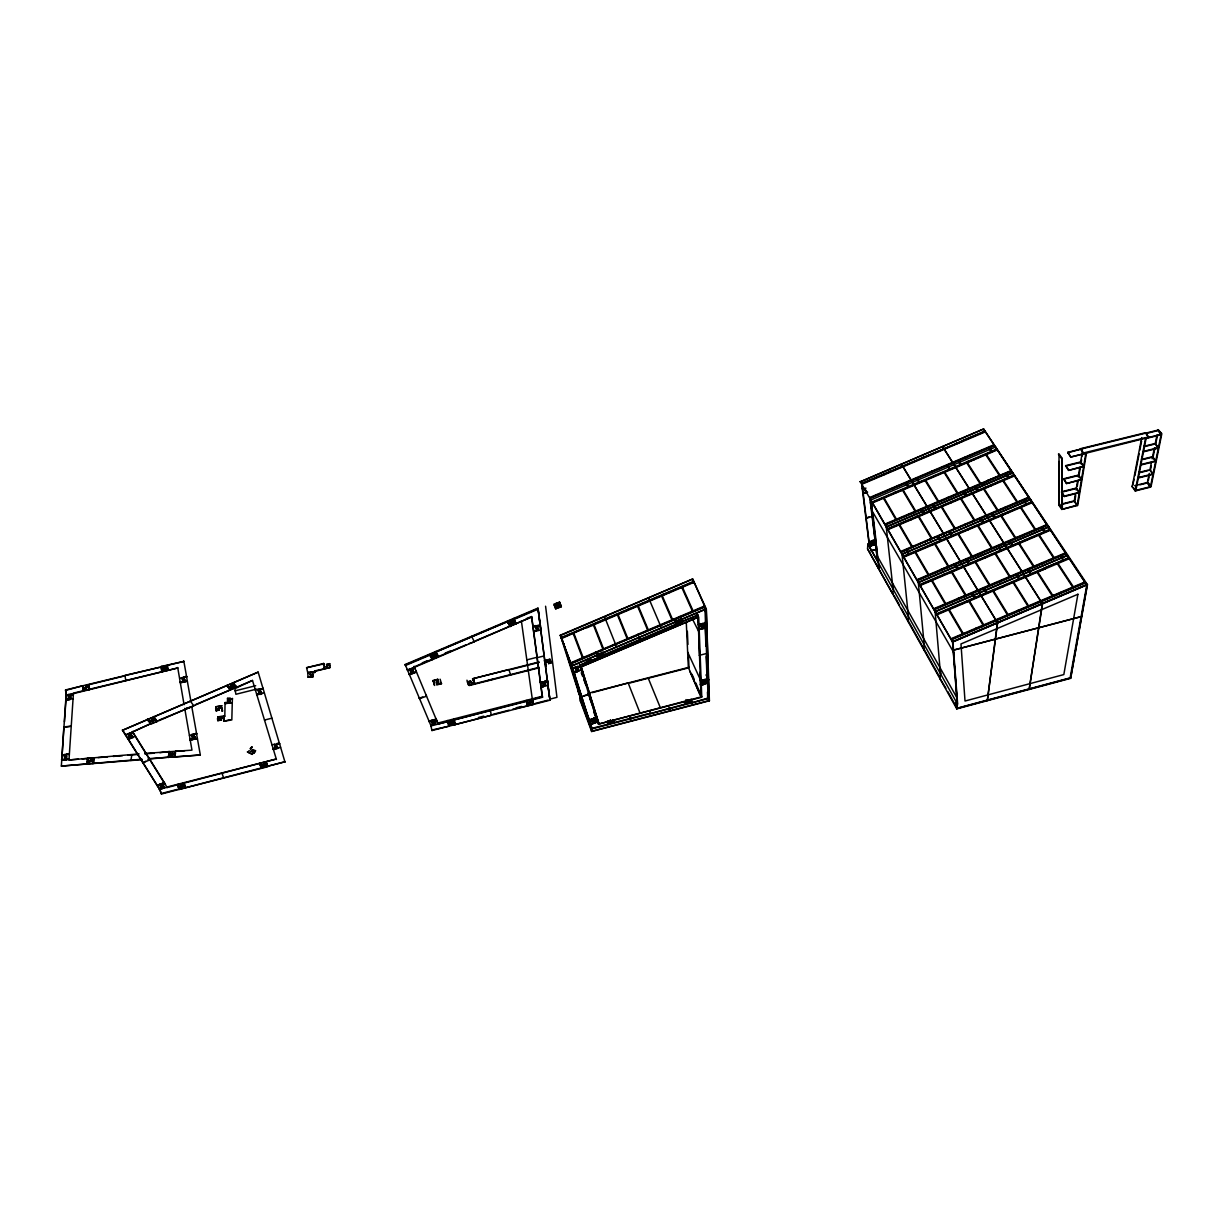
<?xml version="1.0" encoding="UTF-8"?>
<svg xmlns="http://www.w3.org/2000/svg" width="1223" height="1223" viewBox="0 0 1223 1223"><rect width="100%" height="100%" fill="white"/><g stroke="black" fill="none" stroke-linecap="round" stroke-linejoin="round"><path stroke-width="1.5" d="M224.803 716.235L217.954 716.831L224.803 716.235L225.063 702.568L227.386 702.354L227.463 703.301L225.154 703.515L230.459 702.522M227.386 702.354L227.463 703.301M228.411 699.189L228.472 700.978L227.524 701.069L227.509 698.348L232.477 698.853L227.509 698.348M229.16 700.917L230.107 700.825L229.16 700.917L229.114 699.128M230 700.351L230.031 703.057L230.107 700.825M230.077 698.119L230.153 699.067M229.863 719.766L223.748 721.249L231.82 719.95L232.385 698.364M983.644 428.983L860.273 481.801L983.644 428.983L1087.476 584.716L1070.645 678.337L956.799 708.866L867.55 548.867L867.826 544.082L878.573 562.519L877.885 567.655M879.261 569.092L879.459 565.897M78.41 759.208L68.992 759.957L73.365 694.267C71.27 692.524 69.558 696.346 73.334 694.725L73.411 693.609L177.855 667.941L73.227 693.166L73.334 694.74L68.381 694.542L68.412 697.324M70.108 695.719L69.237 695.383L69.237 698.547L69.833 696.621L70.934 696.942M66.684 756.655L65.721 756.792L66.684 756.655L66.699 759.575L61.593 759.391L61.746 760.339L69.054 759.223L63.565 760.064M64.253 754.56C64.651 758.122 64.681 758.627 64.253 754.56L69.375 754.239M67.036 754.606L66.852 754.163M64.437 721.86L66.287 695.306L65.553 689.94L183.924 661.383L161.589 666.382L162.032 668.385M68.091 698.73C69.252 700.611 66.225 697.171 65.996 699.541M65.109 758.795L65.828 755.34L65.813 758.688L64.926 758.367L65.813 758.688M69.237 698.547L69.237 695.383M65.629 758.26L65.828 755.34M69.91 698.44L69.925 695.276M142.143 759.636L61.349 766.087L66.103 694.878L69.833 694.802L66.302 695.337M61.884 758.336L63.871 726.875L71.24 726.217L65.859 727.043M892.729 594.21L893.463 589.089M908.016 621.559L908.414 616.53L902.008 554.065L1030.576 499.504L902.467 554.218M923.732 649.703L924.191 644.689L918.305 582.362L1048.86 526.96L918.763 582.5M939.937 678.689L940.456 673.69L935.106 611.531L1067.71 555.288L935.564 611.683M955.591 705.656L955.958 702.476M956.799 708.866L957.364 703.882L952.686 641.999L860.182 481.495M997.433 622.614L987.313 700.687L997.616 622.904L901.336 463.991L997.341 622.599M173.972 754.591C168.132 750.57 169.37 758.581 173.895 753.628M174.109 756.64L174.385 754.836L175.225 755.218L174.369 754.836M192.164 737.301L191.598 734.488L196.536 733.739L200.327 754.988L174.95 757.022L175.592 750.998L184.765 750.708M169.89 751.9L169.63 753.689L169.08 751.518L159.877 752.695M169.752 751.457L168.805 753.307M170.119 754.912L170.043 753.934M175.5 753.23L172.061 753.047L171.939 755.478L171.847 754.713M172 755.157L171.908 754.316M169.08 751.518L168.422 757.541M1042.348 603.52L1029.155 689.466L1042.546 603.81L942.49 446.487L1042.241 603.551M1059.515 504.549L1062.344 509.288L1077.723 505.42L1086.528 452.693M1066.441 483.544L1063.567 478.805L1078.533 475.074L1081.514 479.324L1066.441 483.544L1081.438 479.798M1068.535 470.396L1065.63 465.657L1080.704 461.927L1083.7 466.177L1068.535 470.396L1083.624 466.651M1070.66 457.066L1067.725 452.327L1157.967 430.114L1161.162 434.287L1070.66 457.066L1085.856 453.32M1062.359 509.227L1062.023 458.197L1059.026 453.932L1058.873 505.16L1061.778 509.425L1077.218 505.099L1074.283 500.849L1061.365 504.09M1076.316 488.512L1079.282 492.777L1064.377 496.492L1062.512 493.19M1080.505 448.703L1083.456 453.443L1080.505 448.703L1145.554 432.713L1148.642 437.375L1145.554 432.713M1075.445 493.771L1074.207 501.308L1077.142 505.558L1085.932 452.831M1076.072 490.01L1077.616 480.593M1078.243 476.832L1079.787 467.415M1080.413 463.655L1082.279 452.357M1082.89 448.581L1067.648 452.8M1075.72 495.514L1074.788 501.17L1061.289 504.549M1077.28 486.097L1078.212 480.456M1078.824 476.68L1080.383 467.278M1080.994 463.502L1081.621 459.741M1082.248 455.98L1082.859 452.204M1070.125 677.909L1086.804 584.961L995.705 447.373M1070.645 678.337L1087.293 584.426M94.354 757.924L93.345 763.534L92.81 761.348C92.474 766.286 92.367 760.064 93.667 761.73M90.212 761.562C83.286 761.042 90.364 763.978 90.349 760.828L92.444 761.103M92.26 760.675L88.53 760.446L88.606 761.409M92.81 761.348L92.658 763.595M87.49 760.247L87.811 758.459M87.628 758.015L86.787 764.069M88.316 757.97L88.163 760.202L87.307 759.819M1135.892 490.347L1151.057 486.54L1161.85 433.661L1158.074 429.625L1161.269 433.798L1150.384 487.151L1135.234 490.958L1132.177 486.754L1141.732 437.574M1134.164 479.324L1132.177 486.754M1134.883 475.686L1139.133 453.825M1139.836 450.186L1141.609 441.075M1135.234 490.958L1145.599 438.124M1146.196 437.972L1135.8 490.805L1133.767 488.023M1150.384 487.151L1147.312 482.963L1149.238 473.393M1151.439 462.447L1149.895 470.136L1152.999 474.325L1138.323 477.994M1152.188 458.808L1154.39 447.863M1155.124 444.209L1156.958 435.098M1160 433.385L1157.967 430.114M1148.336 480.532L1149.07 476.894M1150.553 469.601L1151.286 465.948M1153.121 456.836L1154.971 447.725M1155.704 444.071L1157.539 434.96M252.183 754.362L253.436 752.298L252.183 754.362L247.306 751.931L252.045 753.918M255.531 750.723L254.124 752.971L255.531 750.723L252.886 749.607L252.458 750.708M250.256 748.507C254.751 745.113 249.202 749.454 250.944 749.164M250.394 748.935L251.648 746.886M250.807 748.736L252.183 747.115M251.495 751.855L251.907 750.754L254.017 751.365L252.32 750.265M269.396 765.766L284.944 761.776L161.451 794.017L159.693 789.462L122.499 730.299L258.16 672.115L263.037 688.595L257.808 689.359L258.619 692.157C260.759 691.026 257.839 688.839 259.979 693.227L260.591 692.539L259.979 693.227M122.499 730.299L258.16 672.115M228.013 686.822L229.297 688.962L232.523 687.586L231.223 685.461L234.434 684.1L231.208 685.476L234.419 684.116M147.249 719.216L149.13 720.882L147.983 719.476M151.866 720.072L151.591 719.292L154.786 717.932M227.616 685.094L228.135 687.341L228.67 686.546M154.266 719.491C149.848 722.869 150.398 720.546 151.667 719.812M150.261 721.188L154.343 720.011M232.095 687.005L233.96 686.21L231.315 685.996L234.51 684.635M235.03 686.531L235.611 685.721L236.742 687.693L252.488 680.447L235.978 687.464L235.58 685.721M152.646 720.607L152.936 721.387L149.665 722.212M155.382 719.781L156.04 719.506M132.512 731.95L150.796 723.634L132.512 731.95L164.616 783.484L159.464 784.249M152.233 723.022L157.263 721.448L153.639 716.51M158.929 720.179L193.815 705.916L190.299 700.932M195.466 704.662L234.571 688.06M147.326 719.751L150.888 724.154L235.978 687.464M510.648 625.901L531.715 616.958L432.376 659.686L429.747 655.192L405.455 665.511L405.165 664.502L537.937 608.121L547.98 684.865M405.302 665.006L538.12 608.611L540.749 628.943L540.031 624.311L540.459 625.794L538.074 625.87M430.45 656.139L431.245 656.369L430.251 654.412L508.233 621.299M538.303 609.1L508.401 621.788L508.539 623.547L507.423 621.085M431.933 655.681L436.703 653.479L432.178 656.109M513.645 621.544C515.235 623.715 506.719 624.601 512.024 622.782L511.474 621.727L514.638 620.397L511.673 622.217M510.19 623.562L514.042 622.492M432.086 656.185L432.483 657.103L436.152 655.559L435.755 654.626M515.479 622.048L515.77 624.296L513.675 618.425L514.44 619.923M434.364 656.155L434.669 656.919L431.383 657.745M515.005 622.813L515.632 622.538M422.271 662.851L427.179 660.772M434.119 657.821C440.953 656.506 437.895 656.797 435.709 651.523L436.55 652.975M445.126 653.143L450.232 650.988M526.379 618.655L529.819 617.187M414.261 666.825L465.718 644.98M469.128 643.527L474.386 641.861L471.574 636.296M475.93 640.638L508.294 626.895M509.991 626.176L514.195 624.403M414.414 667.315L432.376 659.686L432.071 658.693M961.431 440.953L984.484 431.169L985.019 431.994L862.108 484.17L869.614 546.62L875.653 544.021M871.173 545.061C873.726 545.993 863.667 547.109 874.078 544.541L869.385 546.161L861.619 483.33L984.744 431.581M861.863 483.742L961.706 441.365M877.503 560.348L869.782 497.486L993.626 444.912L994.177 445.753L870.272 498.342L877.548 560.776M870.027 497.914L993.902 445.325M892.683 488.298L898.523 485.821M995.629 446.991L870.852 499.978L878.175 562.626L876.646 546.1M872.335 501.919L996.485 449.223M872.58 502.347L996.76 449.636M591.657 731.522L591.137 726.6L571.783 665.939L560.287 635.211L692.661 579.014L706.283 608.932L709.401 700.779L591.657 731.522L580.421 701.085L580.466 697.859M895.909 492.456L895.037 492.288L895.557 493.144L997.035 450.049M872.84 502.775L895.557 493.144M561.586 637.382L693.303 581.475M561.77 637.871L693.517 581.949M561.953 638.375L585.863 627.644M586.704 627.858L693.731 582.423M885.085 524.04L1010.779 470.702M1011.054 471.13L987.206 480.7M885.345 524.484L987.481 481.128M885.59 524.927L1011.345 471.558M886.644 526.777L1012.843 472.873L886.278 526.93L893.065 589.196L892.5 583.906M887.715 528.611L1013.729 475.136M571.233 663.172L704.723 606.516M887.974 529.055L1014.005 475.564M571.416 663.676L595.846 653.311L595.448 652.318L595.846 653.311M595.647 652.807L704.937 607.005M911.639 519.011L910.768 518.827L911.288 519.714L1014.295 475.992M888.234 529.498L911.288 519.714M597.909 654.305L601.808 653.189M675.295 620.764L674.637 621.039M678.016 620.26L679.896 619.526L680.294 620.458L676.579 622.033L676.181 621.085M571.814 665.954L706.267 608.886L571.814 665.954L560.287 635.211M598.307 655.253L597.711 653.816L598.307 655.253L601.991 653.694L601.395 652.241M596.534 654.779L597.283 656.399L600.432 655.054L599.759 653.464M579.916 665.511L681.792 622.278L680.936 618.364M586.092 661.719L591.015 659.625M598.23 656.568L602.45 654.779M581.368 664.318L597.971 657.852L596.549 654.825M598.429 657.072L697.783 614.909M681.547 621.788L697.997 615.398L697.553 614.42M900.847 551.405L1028.451 497.257M901.106 551.863L1028.742 497.7M924.45 541.957L1029.032 498.143M901.382 552.322L925.077 541.682M903.568 556.113L1031.478 501.827M903.828 556.572L1031.784 502.271M927.233 546.635L927.86 546.375M904.087 557.031L1032.074 502.714M917.097 579.61L1046.659 524.636M1047.255 525.538L941.343 570.484L940.793 569.551L982.466 553.041M917.372 580.084L1046.964 525.095M941.068 570.025L941.71 569.75M917.647 580.543L941.343 570.484M919.895 584.456L1049.793 529.345M920.17 584.93L1050.098 529.804M944.569 574.581L943.652 574.382L944.202 575.314L1050.404 530.262M920.445 585.404L944.202 575.314M933.852 608.687L1065.432 552.872M934.143 609.176L1065.753 553.331M934.418 609.666L1066.059 553.805M936.742 613.701L1068.673 557.719M937.017 614.175L1044.243 568.695M1068.978 558.192L1043.938 568.221M961.156 603.948L962.088 604.147M937.307 614.665L1069.299 558.666M951.142 638.696L1084.816 581.995M951.433 639.186L1085.137 582.469M976.535 628.546L975.587 628.316L976.183 629.31L1085.458 582.958M951.723 639.69L976.183 629.31M952.686 641.999L1087.476 584.716M229.771 686.852L231.957 686.485L232.523 687.586L229.19 688.442M229.863 687.372L232.492 687.601M507.606 621.574L513.843 618.914M508.355 623.057L509.38 625.198L512.529 623.868L511.627 621.85L514.608 620.413M508.523 623.547L509.165 623.271M511.657 622.232L514.791 620.902M438.476 656.537L437.972 657.317L437.635 655.085M884.336 474.203L885.192 474.371M956.508 443.567L962.287 441.121M965.436 457.417L971.261 454.941M968.234 461.744L974.074 459.267M663.248 594.806L669.44 592.177M908.337 514.73L908.949 514.47M982.176 483.391L988.077 480.884M674.041 619.541L680.324 616.866M985.05 487.855L990.982 485.332M675.509 621.253L675.524 623.18L678.689 621.85L678.108 620.458M678.245 620.795L676.579 622.033M681.165 620.795L681.379 619.541M999.405 510.144L1005.413 507.591M1002.371 514.745L1008.394 512.192M1017.184 537.723L1023.284 535.139M1020.242 542.477L1026.357 539.878M1035.514 566.173L1041.706 563.543M1038.663 571.065L1045.176 568.909L1044.564 567.961M1054.409 595.509L1060.708 592.834M900.541 490.484L901.152 490.224M591.443 625.289L592.085 625.014M929.847 539.664L930.474 539.404M932.629 544.342L933.271 544.082M964.412 596.32L957.915 598.475L958.496 599.438M966.736 601.578L967.378 601.303M940.808 673.552L939.983 668.446M957.181 698.226L877.931 557.199M952.503 641.922L870.929 500.268M953.726 652.471L872.182 511.046L871.724 503.723M704.998 608.825L708.117 698.593L591.229 729.091L590.74 724.413L597.604 722.029L596.488 718.436L594.271 719.2L593.935 718.268L596.151 717.488L590.999 719.307M589.455 720.408L596.335 717.993M593.766 717.763L594.271 719.2L596.472 718.405M591.489 719.139L592.314 721.646L593.201 721.341L592.666 719.674L593.216 721.356L592.329 721.662L593.017 720.836L594.24 722.273L593.323 719.445L592.849 720.164M593.583 722.503L594.393 719.781L593.491 720.102L594.24 722.273M590.556 723.94L593.981 722.717L590.434 723.527M592.819 723.252L590.74 724.444M598.857 723.512L581.185 666.871L598.857 723.512L593.522 709.325M692.661 579.014L560.44 635.501L579.87 696.407L591.137 726.6L571.049 662.667L704.494 606.027L704.677 611.454M578.143 666.275L572.807 668.14L575.284 667.834M576.92 669.914L576.125 667.391L577.577 669.424L578.51 669.103L577.378 668.92M580.115 666.153L572.761 668.079M580.252 666.596L577.959 667.406L577.638 666.459L577.975 667.406M577.195 668.415L578.127 668.094M576.889 669.669L575.773 669.485L576.889 669.669L576.125 667.391M429.197 721.417L436.107 719.002M435.954 718.497L436.428 719.934L431.581 721.157L431.276 720.133M577.287 670.923L577.18 668.171L577.103 670.418M432.116 722.136L433.018 721.815L433.798 723.985L434.165 722.762M435.709 724.291L434.884 722.289L432.682 721.173L433.324 722.839L432.422 723.16L433.171 722.319L434.318 723.267L433.676 721.585L434.578 721.28L435.556 723.771M577.73 671.182L574.168 672.421L576.644 672.13L576.308 671.182L576.644 672.13M433.018 721.845L432.804 722.992M433.691 721.616L434.578 721.295M433.829 722.09L434.731 721.799M574.351 672.94L581.261 669.944M434.868 722.273L432.407 723.145L431.581 721.157M542.37 696.758L431.046 725.927L430.725 725.01L432.927 724.215L433.263 725.147L432.957 724.123M1058.873 505.16L1059.103 461.484M583.142 673.093L581.796 669.516M579.87 696.407L580.436 701.329M583.585 695.918L588.829 694.083M592.329 721.662L591.687 719.659L594.149 718.788M592.131 721.157L593.033 720.851M593.874 721.111L594.775 720.806L595.204 722.289M438.033 723.756L414.108 666.321L414.857 668.4L412.564 669.195L412.227 668.262L414.521 667.452L407.397 669.929M410.439 670.77L411.371 670.449L410.729 671.779L410.439 670.77L411.157 671.626M411.004 671.121L411.524 670.938M416.309 671.717L409.201 674.194L414.169 673.017L413.848 672.084M865.991 517.986L869.171 516.87M871.968 510.878L872.595 516.198L866.22 518.414L865.746 517.558M1061.778 509.425L1062.023 458.197M160.916 784.738L163.087 787.306M162.353 784.31C160.656 782.766 164.692 785.472 164.539 782.965L132.436 731.43M161.604 785.885C159.403 787.505 162.812 784.86 162.399 787.551M164.524 787.795C164.723 784.83 160.794 785.839 163.316 785.854L164.432 787.26M160.779 786.741L159.556 784.784L160.763 786.725L163.24 785.334M564.185 645.897L575.146 676.457L572.211 667.376M419.351 698.165L422.852 696.942M166.97 787.245C149.389 792.321 168.85 787.505 159.372 788.545M161.451 794.017L159.617 788.942L161.925 788.162M872.198 543.562L871.388 543.838L871.143 541.774L875.164 539.863L868.88 542.049L875.393 540.276M872.427 541.728L872.121 544.342L872.427 541.728L872.947 544.556L871.586 541.514L871.754 543.715M872.075 542.355L872.198 541.3L872.947 544.556M871.51 543.287L873.39 542.66L873.864 545.152L873.344 543.868L875.592 543.593M871.342 545.076L869.385 546.207L873.635 544.709L873.39 542.63L873.635 544.724M575.1 667.345L575.972 669.99L575.59 668.981L576.706 669.149M433.89 719.797L431.444 720.653L433.248 725.132M434.043 720.301L436.428 719.934M433.492 721.432L432.682 721.173L433.982 722.61M430.725 725.01L432.942 724.23M433.08 724.735L430.878 725.499L405.165 664.502M126.932 734.09L132.833 732.042L125.541 735.13M130.815 733.831L133.108 732.485M129.409 734.855L130.937 737.301M130.097 735.543L129.21 736.414L130.173 736.078M130.892 735.818L131.763 734.962L130.876 735.833L131.839 735.497L133.139 737.591L127.803 738.356L128.155 739.319L135.432 736.231M130.876 736.766L131.656 737.056M127.819 738.34L130.188 737.53M130.265 738.065L127.895 738.875L130.525 738.493M865.96 488.13L862.719 489.261L862.23 488.405L862.536 489.292M865.67 490.026L865.058 490.744L864.799 488.527M866.679 491.508L865.915 490.438M863.01 493.236L866.236 492.105M865.089 492.502L867.627 492.135M866.48 492.533L863.239 493.649L862.765 492.808M145.751 761.272L142.923 762.8L150.077 759.758M414.673 667.957L407.549 670.433L407.259 669.424M414.016 672.528L410.989 669.7M412.35 671.213L412.992 669.883M412.197 670.708L413.129 670.387M412.197 672.696L412.579 671.458L412.197 672.696L410.852 669.195M869.156 545.733L873.849 544.128M956.661 708.316L1070.507 677.787M1070.461 678.046L956.631 708.576L957.196 703.577L952.518 641.693L1087.155 584.502L952.518 641.937M939.967 678.444L945.914 688.289M597.711 722.579L597.283 721.111M686.317 700.58L688.136 700.106L688.61 702.14L688.152 700.55M696.3 613.824L698.715 617.065L701.773 697.202L598.307 724.169L701.742 696.758L695.749 682.893M607.372 721.081L608.014 720.897M610.781 721.356L613.854 719.934L614.145 723.114L613.763 722.105M685.996 699.587L685.339 703.989M686.348 701.024L691.392 699.189M686.546 701.513L688.366 701.039M591.137 726.6L590.189 722.915M608.962 722.289C617.753 718.711 608.351 723.878 608.733 721.341M686.76 702.002C695.352 698.608 686.103 703.424 686.531 701.069M690.857 701.008L691.775 702.858L707.903 698.104L707.704 692.508M610.537 720.53L610.889 722.411L607.525 722.747L607.693 724.245L647.976 713.728M613.487 723.282L614.007 721.601M688.58 702.155L685.262 702.476M690.827 701.024L691.668 701.345M591.045 728.587L605.844 724.735M685.981 703.821L649.963 713.758L649.749 710.624M687.402 703.454L691.133 703.011L691.026 701.513M591.626 731.278L709.386 700.519M702.048 680.217L707.23 678.872M707.444 679.361L700.336 680.661M701.161 681.394L687.647 652.073M703.928 680.08L703.561 683.29L704.142 680.569L704.448 683.611L702.812 681.654M705.029 679.881L707.46 679.805L707.001 678.383M704.356 681.043L703.485 680.737M702.415 681.761L703.317 681.517L703.745 682.51L702.629 682.251L703.531 682.021L703.577 683.305M703.791 683.779L704.876 681.119L705.167 683.779M705.09 681.624L704.188 681.853L704.142 680.569M705.304 682.113L703.974 681.349M700.504 684.987L702.935 684.895L702.629 682.235M1086.804 584.961L983.705 429.304M177.824 785.869L178.604 786.221M183.572 786.083L179.491 786.649L183.572 786.083L183.312 785.12M265.636 764.497L261.798 765.537L265.743 765.002L265.498 764.054L265.743 765.002M267.21 764.727L266.996 766.378M178.42 787.505L181.845 787.169M184.444 786.511L185.07 785.793L184.994 787.979M260.759 766.928L264.046 766.087L263.602 764.528M161.36 793.498L177.213 789.431M437.849 723.053L542.202 696.269L531.546 616.468M699.357 655.345L706.359 653.556M437.452 722.09L438.14 724.047L542.538 697.248L531.715 616.958M529.697 701.681L531.531 701.207L531.929 702.644L528.29 703.561L528.061 702.629M448.046 722.548L448.826 722.885L448.413 720.882M454.406 720.913L449.391 722.778L449.697 723.771L454.696 722.594M529.758 702.124L532.907 700.748M449.544 723.267L453.443 722.808L453.198 721.86M531.867 702.185L528.29 703.561M451.195 721.738L451.7 723.894L448.367 724.215M530.186 703.714L526.884 704.035M533.075 701.238L533.304 702.919L532.525 702.583M478.331 717.534L483.758 716.143M516.152 707.811L521.533 706.435M431.826 730.039L448.795 726.202L447.603 720.546M449.284 725.545L453.55 724.444M492.961 714.324L509.12 710.166M512.727 709.233L533.549 704.402L532.555 698.746M535.215 703.454L548.057 700.152M431.704 729.535L431.979 730.544L550.06 700.168L547.736 683.917M588.722 693.12L688.992 667.299M592.36 692.646L628.163 682.954L640.118 713.269M630.028 682.938L689.008 667.743L688.518 657.026M276.979 743.569L279.318 742.957L279.563 743.92L277.208 744.501L276.964 743.553L277.208 744.517M279.425 743.477L272.026 744.822M277.04 747.177L276.444 747.865L275.588 744.853L278.248 747.803M275.955 746.122C273.539 747.039 277.483 746.901 275.588 744.853M280.587 747.207C273.218 750.525 270.833 749.821 275.527 748.017M273.172 748.644L275.527 748.033L275.756 748.996M547.415 680.554C542.936 680.569 546.712 683.412 547.476 680.982L549.891 699.678M540.444 682.327L542.676 681.761L542.981 683.902M542.859 682.22L547.583 681.043L547.231 680.064M547.583 681.043L540.612 682.816L540.26 681.838M544.556 682.724L544.22 685.446L544.388 682.235M892.759 593.95L867.55 548.867M545.458 683.26L544.556 683.504M548.149 685.339L541.193 687.127L540.841 686.149M164.555 782.98L167.077 787.551L276.337 759.009L167.001 787.031M184.566 784.692L181.233 785.548L184.474 784.172M260.82 764.589L260.209 765.292L259.643 763.29M260.652 766.408L264.015 766.102L263.495 764.451L266.706 763.091M263.495 764.451L266.767 763.611M178.497 788.04L181.814 787.184L181.371 785.609M435.495 680.401L433.278 680.966L437.819 679.315L433.141 680.492L433.37 681.41M436.932 681.975L436.045 682.205L436.81 684.911L441.488 683.733L441.258 682.816L436.733 684.467M437.605 681.807L438.507 681.578L437.696 682.251M526.823 659.87L536.973 657.301M437.421 683.749L437.207 680.477M439.133 683.825L441.35 683.26M510.664 675.02L508.89 669.577L472.567 678.78L539.022 661.949M544.327 660.603L549.861 659.197L550.503 661.23L549.861 659.197M510.725 669.577L539.083 662.392M544.388 661.047L548.072 660.114M471.161 682.984L470.61 681.028L467.461 681.822L468.119 684.07M473.729 680.233C473.27 682.495 473.163 676.059 473.805 680.691M548.684 663.63L548.393 662.53L551.726 662.392L548.684 663.63L550.044 661.597L544.908 662.193L550.212 662.071M550.442 660.787L551.787 662.835M467.553 682.281L470.61 681.028M469.204 683.091L468.975 682.159L470.809 681.685L471.252 683.275M470.962 682.174L468.975 682.159M698.15 624.617L703.5 623.271M471.176 682.831L474.386 682.48M546.192 663.799L546.177 666L544.923 662.255M698.379 625.106L705.503 623.302L705.059 622.324L705.885 645.82M705.304 623.287L703.011 623.868M705.533 623.791L703.24 624.372L702.996 623.394M702.323 625.091L701.742 627.965L702.109 624.601M539.022 667.361L468.562 685.247L466.957 680.202M468.684 683.458L469.28 685.537L539.083 667.804M701.681 626.619L700.534 626.359M703.072 625.702L702.155 625.947M698.547 629.279L703.378 628.515L703.301 626.191M698.562 629.753L705.671 627.949L705.228 626.971M699.281 632.658L692.401 618.914M707.047 631.236L705.059 627.858M194.396 734.778L194.151 733.831L196.536 733.754M193.326 738.417L192.699 735.237L193.54 735.497M193.784 736.873L194.717 736.643M193.631 736.445L194.564 736.2L195.13 739.013M193.173 737.989L194.014 738.249M707.49 697.186L709.004 700.641L706.283 608.932M190.115 739.808L197.423 738.432L190.268 740.221L190.024 739.288L192.332 738.707L192.577 739.655M190.024 739.304L194.977 738.554L194.564 736.2M256.585 689.115L235.886 694.282L234.633 687.112M255.362 689.955L263.037 688.595M186.477 707.949L191.935 707.077M260.209 691.209C261.569 691.912 260.102 689.803 261.982 693.762C260.407 695.597 258.236 692.692 259.276 694.419L259.047 693.441M1061.533 491.768L1076.393 488.053L1079.359 492.303L1064.453 496.034M1138.995 472.414L1149.987 469.678L1153.106 473.851L1138.414 477.52M1061.457 492.227L1074.665 488.925M1138.903 472.888L1148.061 470.595M261.279 693.395L256.723 694.557L259.138 693.945M533.014 626.604L540.23 624.815M540.398 625.289L533.182 627.093L532.831 626.115M215.982 706.772L221.837 705.793L215.982 706.772L215.768 709.019L216.288 708.407M538.502 629.998L538.196 627.689L536.744 629.448L537.096 626.589M218.81 707.781L222.158 707.429L218.963 708.224L219.162 709.585L216.104 710.823L219.314 710.028L217.067 708.912L219.009 708.514M535.628 628.332L536.744 628.591M537.279 627.078L536.928 629.937L537.08 627.445M217.22 709.355L219.085 708.881L217.159 709.401M221.684 708.958L222.143 711.037L222.357 708.79M222.005 710.594L222.8 710.869M870.776 550.533L874.109 549.693M871.005 550.962L876.004 549.708M1134.669 485.699L1147.969 482.366L1151.057 486.54M1140.035 484.797L1147.312 482.963M1143.566 451.348L1158.441 447.664L1155.276 443.49L1143.719 446.334M1143.474 451.822L1158.349 448.138M557.52 605.446L557.229 604.391L559.308 604.636L558.009 606.562L560.99 605.813L559.63 602.159L553.866 604.162M559.63 602.159L559.691 603.872M555.639 603.719L559.125 602.389M556.175 608.183L555.609 608.794L554.264 605.125L557.336 604.452M1141.548 459.42L1152.616 456.668L1155.75 460.842L1140.967 464.526M554.416 605.645L557.459 604.988M1063.49 479.263L1078.457 475.548L1080.444 478.392M1143.306 459.435L1152.509 457.142L1155.659 461.316L1140.876 465M329.491 665.541L329.996 667.575L324.401 668.966L323.728 663.447L306.576 667.712L323.193 664.043M555.777 605.874L559.308 604.636M554.264 605.125L555.609 606.7M557.856 606.042L560.883 605.752M323.468 665.174L324.233 665.465L323.071 663.6M326.587 664.41L327.137 666.596L326.587 664.41L329.706 663.63L326.694 664.853M326.74 665.052L328.574 664.593L328.804 665.511L326.984 665.954M555.609 608.794L561.388 606.791L556.068 608.121M326.847 665.495L328.681 665.037M327.015 666.153L324.019 667.376M234.969 690.888L255.683 685.721M310.229 676.9L312.859 676.961L308.074 677.206L307.737 672.589L314.754 671.519L312.492 671.87L312.645 672.803L314.892 672.451L314.724 670.907L329.996 667.575M314.831 671.351L324.401 668.966M259.2 690.582L259.811 689.894L260.713 693.044M258.619 692.157L259.582 691.897M260.3 691.714L261.294 691.469M167.368 670.036L168.208 670.311L167.398 665.45M1146.257 433.462L1157.875 430.603M1083.532 452.953L1148.733 436.886M1146.089 438.461L1161.07 434.776M184.383 677.252L186.676 677.145L186.462 676.258L179.659 678.413M184.306 677.282L186.523 676.701M182.793 678.108L183.419 681.18M181.891 677.863L182.135 679.652L183.19 679.866L182.946 678.551M184.765 679.484L183.863 679.698M183.267 680.737L184.077 681.012M180.178 681.96L182.594 681.868L180.194 681.975L180.408 682.877L187.379 681.15L180.255 682.434M1065.554 466.131L1080.612 462.401L1082.63 465.244M1143.627 446.823L1155.169 443.964L1157.279 446.747M65.736 690.384L83.026 685.66M86.038 685.4L123.309 676.258M159.296 667.437L124.945 675.371L125.816 680.737M161.757 666.825L160.947 666.55L161.895 671.87M83.21 687.25L83.042 685.66M86.053 688.197C77.813 689.634 88.392 690.261 85.748 686.623L88.912 685.858L88.866 689.803M160.947 666.55L161.207 668.11L161.635 666.382M164.325 667.345L164.815 669.516L164.325 667.345L167.658 667.009M83.944 687.739C83.623 689.482 85.549 686.027 87.704 686.822L87.934 687.723M162.628 668.431L162.873 669.333L162.628 668.431L166.282 667.529L166.511 668.446L161.681 670.28M84.005 688.213L87.704 686.822M162.705 668.889L166.282 667.529M167.138 668.461L167.948 668.752M161.482 669.852L164.631 669.088M167.551 670.479L167.108 668.477L168.055 669.868M217.465 718.482L217.77 720.653L220.996 720.133L220.69 717.962L223.931 717.442L218.886 718.879L219.024 719.812L220.92 719.521M218.948 719.338L220.859 719.063M223.457 719.231L223.748 721.249M220.904 719.644L217.77 720.653M73.181 693.808L66.118 694.924L65.553 689.94M307.737 672.589L314.877 671.977L314.724 670.907M61.593 759.391L63.902 759.544M314.877 671.977L312.645 672.803M69.191 753.811L62.098 755.355M66.806 754.683L69.161 754.316M66.011 755.768L65.125 755.447M69.145 696.728L68.228 696.881L69.329 697.186M69.833 696.651L70.751 696.499C72.539 703.622 56.977 698.364 73.059 698.945M311.146 674.882L310.107 674.576L311.896 676.136L311.697 674.332L312.614 674.179L312.859 676.961M312.736 674.637L311.697 674.332M311.024 674.439L311.896 676.136M310.336 676.854L308.074 677.206M232.355 702.843L225.154 703.5L225.063 702.568M139.116 753.903L68.992 759.957M144.742 753.46L191.965 750.142L184.719 708.392M82.17 758.902L92.887 758.046M98.1 757.633L107.471 756.884M113.082 756.441L122.438 755.692M128.063 755.248L137.419 754.499M144.91 753.903L154.266 753.154M88.423 760.981L90.533 761.256M170.196 754.362L174.063 754.056M169.966 754.469L173.819 754.163M168.499 755.31L171.786 755.05L168.667 755.738M141.975 759.208L61.349 766.087M149.481 758.596L200.327 754.988M147.784 759.193L174.14 756.64M251.342 751.411L248.85 750.739M152.936 721.387L152.401 720.286M150.169 720.653L150.597 721.601M147.907 718.941L149.053 720.362M155.474 720.301L156.605 721.723M1147.403 482.504L1150.491 486.678M227.707 685.614L228.777 687.066M234.923 686.011L236.742 687.693L233.348 682.648M231.208 685.476L232.064 687.005M1067.725 452.327L1070.736 456.576M1058.43 454.13L1061.411 458.411M1065.63 465.657L1068.612 469.907M1063.567 478.805L1066.517 483.07M1062.435 493.649L1064.377 496.492M989.407 447.771L991.715 451.256M1006.498 473.607L1008.883 477.184M1024.125 500.222L1026.571 503.922M1042.271 527.663L1044.794 531.47M1060.998 555.945L1063.597 559.874M988.795 448.031L991.089 451.516M1005.887 473.867L1008.256 477.459M1023.483 500.497L1025.929 504.182M1041.629 527.939L1044.152 531.745M1060.341 556.236L1062.94 560.165M986.411 454.574L1000.017 475.258M1003.502 480.578L1017.521 501.889M1021.113 507.362L1035.56 529.345M1039.275 534.986L1054.18 557.642M1058.002 563.467L1073.381 586.841M985.799 454.834L999.39 475.533M1002.875 480.838L1016.894 502.164M1020.486 507.637L1034.918 529.62M1038.633 535.261L1053.523 557.917M1057.345 563.742L1072.709 587.132M962.027 440.708L962.562 441.518M970.986 454.528L971.536 455.353M973.798 458.854L974.349 459.695M987.802 480.44L988.367 481.312M990.691 484.904L991.257 485.776M1005.123 507.148L1005.703 508.034M1008.104 511.749L1008.685 512.636M1022.978 534.68L1023.575 535.598M1026.051 539.419L1026.647 540.337M1041.4 563.069L1042.011 564.017M1060.387 592.36L1061.014 593.323M956.248 443.154L956.783 443.98M965.161 456.989L965.711 457.83M967.959 461.331L968.509 462.172M981.886 482.947L982.451 483.819M984.775 487.411L985.325 488.283M999.13 509.701L999.695 510.587M1002.096 514.302L1002.661 515.189M1016.894 537.264L1017.475 538.181M1019.936 542.003L1020.532 542.936M1035.208 565.699L1035.82 566.646M1038.358 570.591L1038.969 571.538M1054.104 595.02L1054.73 595.998M967.362 462.661L980.739 483.452M984.179 488.772L997.953 510.19M1001.499 515.693L1015.702 537.768M1019.34 543.44L1034.001 566.203M1037.761 572.043L1052.881 595.54M966.751 462.921L980.112 483.712M983.552 489.047L997.326 510.465M1000.857 515.953L1015.059 538.044M1018.698 543.715L1033.343 566.478M1037.104 572.333L1052.208 595.815M958.725 460.796L960.972 464.297M975.373 486.815L977.681 490.438M992.51 513.645L994.895 517.36M1010.183 541.285L1012.629 545.106M1028.405 569.78L1030.928 573.74M958.113 461.056L960.361 464.557M974.746 487.09L977.055 490.698M991.884 513.905L994.253 517.635M1009.541 541.544L1011.987 545.382M1027.748 570.056L1030.27 574.015M947.856 465.413L950.072 468.929M964.335 491.508L966.629 495.132M981.305 518.384L983.659 522.114M998.809 546.1L1001.24 549.953M1016.848 574.688L1019.355 578.647M947.244 465.673L949.461 469.189M963.709 491.768L966.002 495.391M980.678 518.659L983.032 522.389M998.167 546.375L1000.597 550.228M1016.191 574.963L1018.698 578.922M122.422 729.764L159.709 789.492M944.752 472.246L957.869 493.159M961.232 498.51L974.731 520.05M978.201 525.569L992.128 547.782M995.69 553.469L1010.045 576.369M1013.729 582.24L1028.543 605.859M944.141 472.506L957.242 493.419M960.605 498.785L974.104 520.325M977.559 525.844L991.486 548.042M995.048 553.744L1009.403 576.644M1013.087 582.515L1027.886 606.149M131.58 736.521L130.112 734.61M127.911 734.304L129.21 736.414M161.726 788.269L161.65 787.75M923.579 458.075L923.059 457.234M932.247 472.032L931.712 471.191M934.953 476.42L934.433 475.564M948.482 498.235L947.947 497.364M951.28 502.745L950.73 501.858M965.222 525.217L964.657 524.331M968.096 529.865L967.546 528.963M985.432 557.826L984.867 556.893M1000.261 581.72L999.665 580.772M1003.319 586.658L1002.722 585.695M1018.606 611.317L1017.995 610.338M925.719 480.333L938.591 501.338M941.909 506.719L955.178 528.351M958.572 533.901L972.254 556.205M975.771 561.923L989.881 584.93M993.504 590.831L1008.058 614.558M925.092 480.593L937.98 501.598M941.282 506.979L954.536 528.626M957.945 534.176L971.612 556.48M975.128 562.198L989.224 585.206M992.847 591.106L1007.385 614.833M917.189 478.422L919.344 481.969M933.21 504.717L935.427 508.371M949.705 531.806L951.998 535.567M966.72 559.721L969.075 563.589M984.255 588.508L986.686 592.513M916.577 478.682L918.733 482.229M932.583 504.977L934.8 508.63M949.079 532.066L951.356 535.827M966.078 559.996L968.433 563.864M983.613 588.783L986.044 592.788M906.319 483.039L908.46 486.586M922.173 509.395L924.374 513.049M938.515 536.561L940.777 540.321M955.346 564.552L957.685 568.435M972.713 593.415L975.113 597.42M905.708 483.299L907.833 486.846M921.546 509.67L923.747 513.324M937.873 536.821L940.135 540.597M954.704 564.812L957.043 568.695M972.056 593.69L974.471 597.695M903.109 489.934L915.721 511.046M918.962 516.458L931.957 538.212M935.289 543.792L948.681 566.203M952.121 571.967L965.941 595.081M969.472 601.013L983.735 624.877M902.498 490.194L915.11 511.306M918.335 516.717L931.33 538.472M934.647 544.052L948.039 566.478M951.479 572.242L965.283 595.356M968.83 601.288L983.063 625.152M889.885 471.329L890.39 472.17M898.278 485.393L898.783 486.25M900.908 489.796L901.412 490.652M914.009 511.764L914.529 512.651M916.7 516.305L917.235 517.191M930.199 538.946L930.749 539.847M932.996 543.624L933.531 544.525M946.908 566.952L947.458 567.885M949.782 571.783L950.332 572.716M964.121 595.846L964.702 596.809M967.087 600.814L967.668 601.777M981.901 625.641L982.482 626.635M884.091 473.79L884.596 474.631M892.438 487.87L892.943 488.726M924.191 541.499L924.726 542.416M884.076 498.006L896.459 519.225M899.639 524.652L912.404 546.513M915.675 552.108L928.823 574.642M932.201 580.421L945.761 603.642M949.247 609.604L963.235 633.56M883.465 498.265L895.832 519.485M899.012 524.927L911.762 546.773M915.033 552.383L928.181 574.902M931.559 580.68L945.104 603.917M948.589 609.88L962.577 633.85M430.404 654.917L431.092 655.864M906.916 549.968L909.117 553.759M906.274 550.228L908.475 554.034M433.722 655.314L434.501 656.415M433.569 654.809L434.058 655.895M434.669 656.919L433.768 654.901M436.152 655.559L432.483 657.103M861.619 483.33L862.108 484.17M869.782 497.486L870.272 498.342M870.868 503.433L870.379 502.561L870.669 503.448M870.898 506.964L871.372 507.82M873.788 531.715L874.262 532.571M872.916 540.138L873.436 541.437L875.454 540.719L871.831 541.942L871.968 543.15M873.207 541.009L873.375 540.994M873.161 542.217L873.864 545.122M873.268 543.195L872.335 542.508L873.619 543.058L871.388 543.853L870.959 541.789M868.651 541.621L869.125 542.477M876.601 555.762L876.891 556.648M867.826 544.082L957.364 703.882M894.028 595.463L899.425 605.125M901.213 608.335L939.447 676.716M947.764 691.606L957.043 708.209L957.594 703.47L952.916 641.769M507.774 622.064L510.159 626.665L509.823 625.687M511.81 622.324L511.978 622.828M512.04 622.767L511.504 621.727M513.049 618.7L513.813 620.183L513.217 619.19M512.192 623.271L509.196 624.708M599.667 653.449L600.432 655.054M602.817 652.104L604.055 654.687M601.594 652.746L601.991 653.694M705.87 609.039L692.814 579.366L692.952 583.096M616.484 646.631L604.544 616.789M705.426 626.986L705.289 622.813L706.084 646.096M700.229 623.562L700.764 626.864L700.244 624.02M682.465 587.223L693.074 610.873M700.855 629.172L700.825 628.683M681.807 587.499L692.401 611.164M707.169 676.518L708.698 679.988L706.007 674.882M669.241 591.687L669.654 592.651M680.11 616.377L680.538 617.37M681.991 621.024L682.419 622.003L681.165 618.914M707.383 683.198L700.718 685.476L700.29 684.498M705.014 679.438L705.243 680.37M702.766 680.554L702.843 682.724M678.215 620.749L678.689 621.85L675.31 622.69M704.463 681.242L704.907 682.189M704.448 683.611L703.347 682.801L703.271 680.248M638.865 636.862L640.21 639.919L639.797 638.926M676.35 623.409L676.151 624.663L673.827 619.037M663.034 594.317L663.462 595.28M707.888 697.064L709.401 700.779M662.255 595.8L672.604 619.572M700.489 684.528L700.198 672.1M661.597 596.075L671.947 619.847M691.989 674.225L694.251 679.422M689.848 671.32L700.03 694.847M690.139 700.137L690.368 701.069M688.534 700.733L688.289 699.984L688.366 701.666M412.059 670.204L412.732 671.962M432.529 720.668L433.798 723.985M409.843 669.638L409.552 668.629L410.745 671.779M661.307 627.613L648.664 598.062M638.268 605.981L648.312 629.876M637.611 606.256L647.655 630.151M412.38 668.752L412.227 668.247M412.87 672.467L411.815 669.959M433.187 720.439L434.455 723.756M90.624 760.721L90.578 759.559L94.033 759.728M437.926 723.512L436.29 719.445L429.349 721.906L429.059 720.913M668.981 707.2L670.433 710.701M627.46 609.421L627.858 610.399M637.779 634.34L638.192 635.333M675.983 622.4L676.579 623.898M618.058 614.558L627.858 638.559M617.416 614.833L627.2 638.834M680.064 619.969L680.294 620.458M83.164 691.209L82.568 686.256M85.809 687.28L86.114 688.549M89.508 689.65L88.897 684.697M130.892 760.538L131.809 754.943M594.088 624.739L603.581 648.863M593.43 625.014L602.908 649.138M629.814 717.687L631.175 720.943M591.886 624.525L592.268 625.503M601.747 649.642L602.144 650.636M603.382 653.22L603.398 654.962M612.433 720.378L612.662 721.325M610.323 719.751L610.72 720.744M610.674 721.646L610.889 722.411M573.877 633.3L583.126 657.546M608.351 724.077L607.51 723.741L607.877 724.735L607.556 721.57M573.235 633.59L582.454 657.821M559.691 602.618L560.256 604.101M560.363 604.177L560.99 605.813M557.627 605.446L558.009 606.562L557.566 605.064M580.252 666.596L579.534 664.502L597.099 720.592M581.246 672.788L582.545 676.243M583.845 679.698L585.802 684.88M588.645 693.579L589.012 694.588L581.842 696.529M556.22 608.641L555.502 606.623L555.548 608.335M588.08 693.196L590.816 700.534M589.853 698.669L597.206 718.191L594.302 712.382M578.983 670.739L578.494 669.103M577.715 668.232L578.082 669.241M593.644 711.755L598.261 723.726M577.975 670.678L576.797 667.162M593.996 719.919L594.378 720.943M591.305 718.635L591.687 719.659M592.635 722.732L592.941 723.649M571.049 666.566L572.976 671.763M571.187 667.009L575.697 679.117M572.257 670.846L572.624 671.824M574.703 678.352L580.512 693.9M580.818 700.978L592.024 731.171L591.535 726.493M178.573 786.221L177.962 784.218M177.366 784.921L179.062 789.492L267.776 766.729L266.339 762.112M540.627 628.943L540.994 629.921L533.809 631.725C532.922 630.365 537.233 630.151 536.117 631.129M537.264 628.79L537.616 629.769M535.154 625.534L535.827 628.836M543.975 654.886L544.342 655.864L537.264 657.653L536.912 656.675M545.412 682.037L545.229 681.547M544.999 680.615L545.351 681.608M545.733 685.43L545.626 683.764M550.06 700.168L549.723 699.189L556.954 697.324L545.58 606.226M543.883 683.672L543.15 684.391L542.676 681.761M542.202 696.269L542.538 697.248M189.458 735.497L196.444 733.25L196.689 734.197L191.782 706.634M509.96 623.119L510.358 624.051M532.739 704.081L532.662 703.087M529.926 702.614L530.216 703.699L529.773 701.559L530.063 702.644M527.281 701.161L527.465 702.69L526.639 702.369M182.426 681.41L182.67 682.327M526.257 700.351L527.266 706.023L526.93 705.044M185.147 681.715L184.597 679.025M218.932 708.438L219.314 710.028M490.224 709.615L491.31 715.272L454.467 724.75L454.559 721.417M473.209 678.612L474.906 684.1L473.286 679.071M472.567 678.78L473.163 680.859M563.543 643.344L564.369 645.912M564.904 647.655L580.115 695.291M560.822 635.349L564.598 646.707M564.736 647.15L581.078 698.409M251.907 750.754L251.602 751.121M593.323 719.43L593.4 721.998L592.467 719.17M594.76 720.775L595.387 722.793M260.453 763.626L260.896 765.124M259.75 763.809L261.095 767.906M593.95 718.298L594.271 719.2M454.253 719.919L453.947 718.925L455.124 724.582L454.818 723.588M454.711 722.579L455.124 724.582M441.488 683.733L440.112 679.208M451.058 721.234L451.669 723.909M437.819 679.315L438.583 682.021M429.747 655.192L429.594 654.687M437.284 680.921L438.002 683.137M436.535 680.645L437.345 683.305M252.488 680.447L276.444 759.529M448.703 722.38L448.535 721.387M433.141 680.492L434.593 685.476L433.232 680.951M275.114 746.856L274.365 744.211M279.456 743.385L285.051 762.296M260.621 689.222L263.174 689.069L262.93 688.075L279.563 743.92M276.658 745.938L277.147 747.696M433.875 719.781L434.211 720.714M434.18 721.417L434.471 722.426M426.216 695.23L426.506 696.223L419.504 698.669L419.214 697.66M415.988 670.785L416.462 672.222L409.338 674.699L409.017 673.751M431.046 725.927L430.741 724.872L431.979 730.544M412.854 671.03L412.579 670.036M411.31 672.956L411.631 673.904M310.107 672.696L310.229 675.02M314.892 672.451L312.492 671.87M329.706 663.63L330.256 665.832M328.574 664.593L328.804 665.511M323.728 663.447L324.233 665.465M306.576 667.712L307.86 673.078M271.919 718.176L264.504 720.057M264.29 692.631L256.876 695.031L256.601 694.037M263.419 763.932L263.679 765.063M261.691 765.017L261.936 765.98M437.88 723.267L438.094 724.062M231.988 686.485L232.324 687.326M230.276 689.879L226.974 685.369M228.472 700.978L227.524 701.069M447.908 721.539L448.199 723.053M451.455 723.129L451.241 722.304M449.453 722.824L449.697 723.771M223.748 715.898L224.313 720.653M221.837 709.401L222.143 711.037M217.067 708.912L217.312 709.844M216.135 707.215L216.44 708.851M215.63 708.576L216.104 710.823M223.473 777.553L221.913 772.967M186.462 676.258L190.956 701.513M183.771 660.955L186.615 676.701M184.214 676.793L184.459 677.71M183.465 677.939L183.939 680.569M193.387 735.054L193.861 737.805M177.702 667.498L184.077 704.693M185.59 787.276L183.909 782.689M488.053 680.477L494.245 678.903M179.399 786.129L179.643 787.092M166.878 786.725L167.077 787.551M130.464 732.867L130.8 733.831M521.38 620.917L532.265 698.822M531.913 698.914L532.265 700.917M531.699 701.696L531.929 702.644M531.531 701.207L531.76 702.14M536.393 627.613L536.576 628.958M537.937 608.121L539.802 622.522M549.479 697.339L540.566 628.469M536.576 628.102L536.928 629.937M550.044 661.597L550.274 662.514M547.996 661.398L548.286 662.499M218.886 718.879L219.024 719.812M217.954 716.831L218.229 718.849M224.13 719.124L224.405 721.142M220.736 718.237L220.996 720.133M872.993 514.623L876.218 542.385M870.73 500.268L871.357 505.573M873.237 521.747L873.879 527.312M874.323 531.011L874.965 536.576M581.567 700.871L581.903 703.989M581.2 699.877L581.72 703.5M648.266 678.245L660.451 707.964M312.614 674.179L312.736 676.518M310.214 676.411L310.352 677.343M687.357 631.251L687.953 644.399M686.271 622.033L688.35 667.468L701.1 696.927L698.027 617.233M691.591 699.663L691.759 702.858M697.997 615.398L698.318 623.485M698.929 639.079L699.571 655.834M706.42 655.36L707.337 681.899M706.252 656.675L707.139 682.281M707.49 692.019L707.689 697.614M1077.906 594.256L1063.827 674.576L965.008 701.024L960.972 643.94L1077.906 594.256M697.874 617.309L581.246 666.81L697.874 617.309M589.868 721.341L578.219 691.24L589.868 721.341M594.577 720.286L593.69 720.592L594.592 720.301M433.156 722.334L432.269 722.655L433.171 722.35M434.333 724.199L430.893 725.422L434.333 724.199M164.279 782.552L157.247 785.563L164.279 782.552M1081.514 616.53L953.16 650.208L1081.514 616.53M275.634 748.537L273.279 749.133L275.634 748.552M543.195 685.614L540.963 686.179L543.195 685.629L543.425 686.546L541.132 686.669L543.425 686.562L543.195 685.629M192.944 736.598L192.011 736.842L192.944 736.628M73.151 694.282L70.873 694.633L73.151 694.312M181.432 786.144L181.126 785.028L181.432 786.144"/></g></svg>
